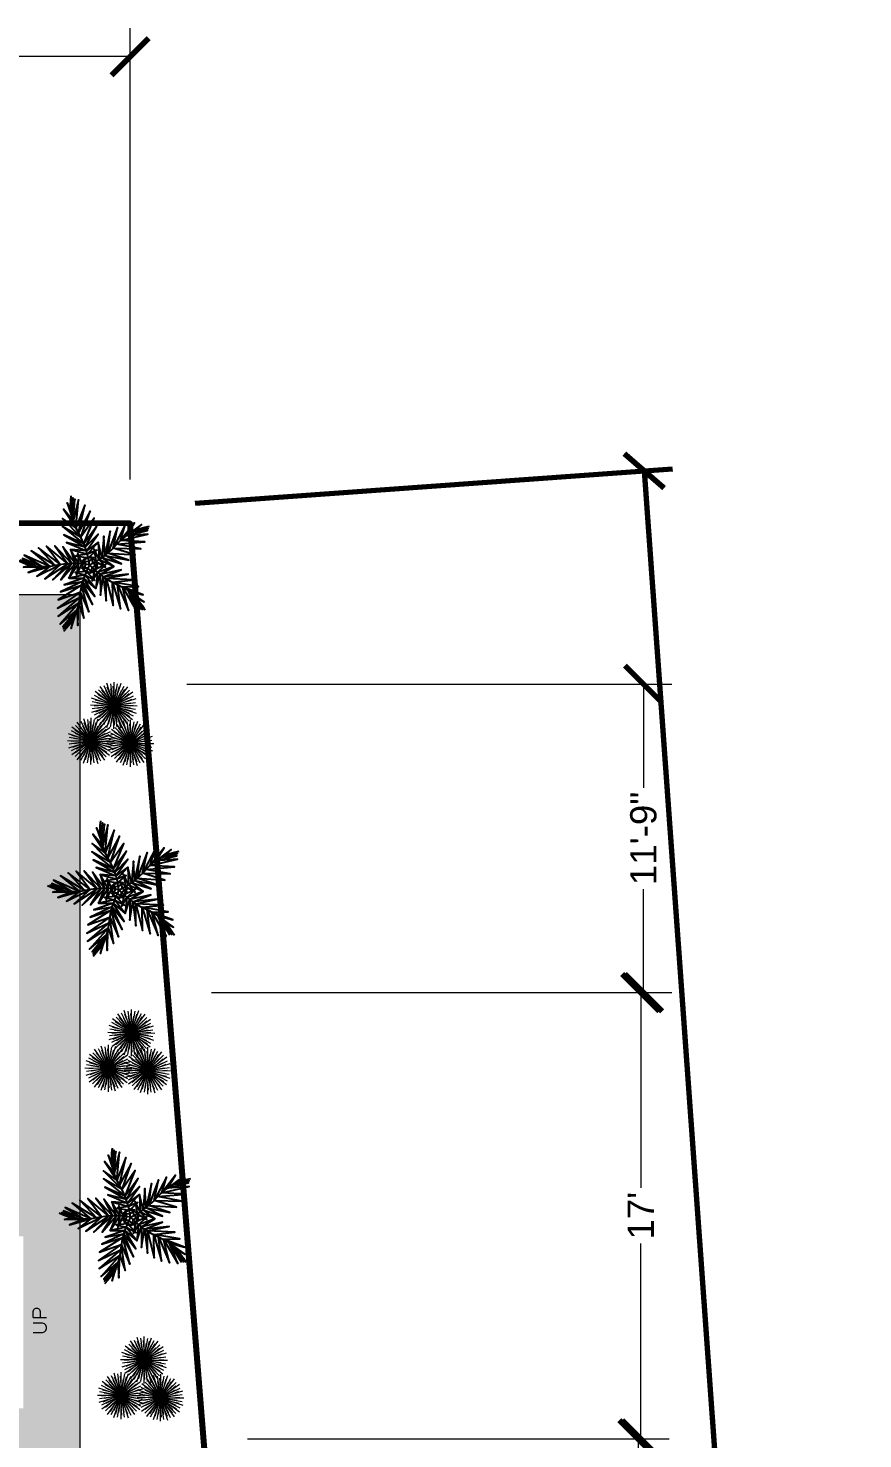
# Model space of a CAD drawing. Header units: millimetres. Extents: x 355 to 3640, y -248 to 1431.
# Drawn here: x 1728 to 2110, y 787 to 1431 of the extents above; entities that cross this region are included whole.
import ezdxf

# ---------------------------------------------------------------- set-up
doc = ezdxf.new("R2010")
doc.units = ezdxf.units.MM
doc.layers.get('0').update_dxf_attribs({"plot": 0})
for name, color, linetype, lineweight in [('DIMENSION', 251, 'Continuous', 18), ('FLOORING', 33, 'Continuous', 13), ('PERIMETER', 4, 'Continuous', 80), ('TEXT', 9, 'Continuous', 15), ('WALL', 2, 'Continuous', 70)]:
    doc.layers.add(name, color=color, linetype=linetype, lineweight=lineweight)
doc.layers.add('PLANTS', color=92, linetype='Continuous')
doc.styles.get("Standard").update_dxf_attribs({"font": 'arial.ttf'})
doc.dimstyles.new('ISO-25', dxfattribs={"dimtxt": 12, "dimasz": 17, "dimexe": 13, "dimexo": 20, "dimgap": 3.125, "dimtad": 0, "dimtoh": 1, "dimdec": 0, "dimdsep": 46, "dimlunit": 4, "dimtxsty": 'Standard', "dimblk": 'ARCHTICK', "dimcen": 2.5, "dimclrd": 256, "dimclre": 256, "dimclrt": 256, "dimadec": 0, "dimazin": 0, "dimtfac": 1, "dimtdec": 0, "dimtmove": 0, "dimatfit": 3, "dimldrblk": 'DOT', "dimfxl": 1, "dimlwd": -1, "dimlwe": -1, "dimarcsym": 0})

# ---------------------------------------------------------------- blocks, each defined once
blk = doc.blocks.new('_ArchTick')
at = {"color": 0, "linetype": 'ByBlock', "const_width": 0.15}
blk.add_lwpolyline([(-0.5, -0.5), (0.5, 0.5)], dxfattribs=at)
blk = doc.blocks.new('*D18')
at = {"layer": 'DIMENSION', "transparency": 16777216}
for p, q in [((1828.61, 786.77), (2020.11, 786.77)), ((2007.11, 786.77), (2007.11, 760.16)), ((2007.11, 695.5), (2007.11, 722.11)), ((1835.93, 695.5), (2020.11, 695.5))]:
    blk.add_line(p, q, dxfattribs=at)
at = {"layer": 'DIMENSION', "transparency": 16777216, "xscale": 17, "yscale": 17, "zscale": 17}
for p, rotation in [((2007.11, 786.77), 90), ((2007.11, 695.5), 270)]:
    blk.add_blockref('_ArchTick', p, dxfattribs=dict(at, rotation=rotation))
at = {"layer": 'DIMENSION', "transparency": 16777216, "insert": (2007.11, 741.13), "char_height": 12, "attachment_point": 5, "rotation": 90}
blk.add_mtext('7\'-7"', dxfattribs=at)
blk = doc.blocks.new('_Dot')
at = {"color": 0, "linetype": 'ByBlock', "lineweight": -2}
blk.add_line((-0.5, 0), (-1, 0), dxfattribs=at)
at = {"color": 0, "linetype": 'ByBlock', "const_width": 0.5}
blk.add_lwpolyline([(-0.25, 0, 1), (0.25, 0, 1)], format="xyb", close=True, dxfattribs=at)
blk = doc.blocks.new('*D19')
at = {"layer": 'DIMENSION', "transparency": 16777216}
for p, q in [((1812.24, 990.68), (2021.36, 990.68)), ((2008.36, 990.68), (2008.36, 901.47)), ((2008.36, 786.77), (2008.36, 875.98)), ((1829.23, 786.77), (2021.36, 786.77))]:
    blk.add_line(p, q, dxfattribs=at)
at = {"layer": 'DIMENSION', "transparency": 16777216, "xscale": 17, "yscale": 17, "zscale": 17}
for p, rotation in [((2008.36, 990.68), 90), ((2008.36, 786.77), 270)]:
    blk.add_blockref('_ArchTick', p, dxfattribs=dict(at, rotation=rotation))
at = {"layer": 'DIMENSION', "transparency": 16777216, "insert": (2008.36, 888.72), "char_height": 12, "attachment_point": 5, "rotation": 90}
blk.add_mtext("17'", dxfattribs=at)
blk = doc.blocks.new('*D20')
at = {"layer": 'DIMENSION', "transparency": 16777216}
for p, q in [((1800.93, 1131.68), (2022.61, 1131.68)), ((2009.61, 1131.68), (2009.61, 1084.35)), ((2009.61, 990.68), (2009.61, 1038.01)), ((1812.87, 990.68), (2022.61, 990.68))]:
    blk.add_line(p, q, dxfattribs=at)
at = {"layer": 'DIMENSION', "transparency": 16777216, "xscale": 17, "yscale": 17, "zscale": 17}
for p, rotation in [((2009.61, 1131.68), 90), ((2009.61, 990.68), 270)]:
    blk.add_blockref('_ArchTick', p, dxfattribs=dict(at, rotation=rotation))
at = {"layer": 'DIMENSION', "transparency": 16777216, "insert": (2009.61, 1061.18), "char_height": 12, "attachment_point": 5, "rotation": 90}
blk.add_mtext('11\'-9"', dxfattribs=at)
blk = doc.blocks.new('*D34')
at = {"layer": 'DIMENSION', "transparency": 16777216}
for p, q in [((1104.94, 1226.47), (1104.94, 1431.48)), ((1775.03, 1225.18), (1775.03, 1431.48)), ((1104.94, 1418.48), (1411.58, 1418.48)), ((1775.03, 1418.48), (1468.38, 1418.48))]:
    blk.add_line(p, q, dxfattribs=at)
at = {"layer": 'DIMENSION', "transparency": 16777216, "xscale": 17, "yscale": 17, "zscale": 17, "rotation": 180}
blk.add_blockref('_ArchTick', (1104.94, 1418.48), dxfattribs=at)
at = {"layer": 'DIMENSION', "transparency": 16777216, "xscale": 17, "yscale": 17, "zscale": 17}
blk.add_blockref('_ArchTick', (1775.03, 1418.48), dxfattribs=at)
at = {"layer": 'DIMENSION', "transparency": 16777216, "insert": (1439.98, 1418.48), "char_height": 12, "attachment_point": 5}
blk.add_mtext('55\'-10"', dxfattribs=at)
blk = doc.blocks.new('LANDSCAPE PAVEMENT')
at = {"layer": 'FLOORING'}
h = blk.add_hatch(dxfattribs=at)
h.set_pattern_fill('HONEY', color=256, scale=2)
edge = h.paths.add_edge_path()
edge.add_line((276.23, 98), (276.23, 571.74))
edge.add_line((276.23, 571.74), (279.21, 571.74))
edge.add_line((279.21, 571.74), (279.21, 650.46))
edge.add_line((279.21, 650.46), (276.23, 650.46))
edge.add_line((276.23, 650.46), (276.23, 914.91))
edge.add_line((276.23, 914.91), (-289.12, 914.91))
edge.add_line((-289.12, 914.91), (-289.12, 650.46))
edge.add_line((-289.12, 650.46), (-293.21, 650.46))
edge.add_line((-293.21, 650.46), (-293.21, 571.74))
edge.add_line((-293.21, 571.74), (-289.12, 571.74))
edge.add_line((-289.12, 571.74), (-289.12, 553.37))
edge.add_line((-289.12, 553.37), (-293.21, 553.37))
edge.add_line((-293.21, 553.37), (-293.21, 474.65))
edge.add_line((-293.21, 474.65), (-289.12, 474.65))
edge.add_line((-289.12, 474.65), (-289.12, 338.57))
edge.add_line((-289.12, 338.57), (-293.21, 338.57))
edge.add_line((-293.21, 338.57), (-293.21, 2))
edge.add_line((-293.21, 2), (-289.12, 2))
edge.add_line((-289.12, 2), (-289.12, -28.57))
edge.add_arc((-282.59, -29.93), 6.68, 168.25408, 270)
edge.add_line((-282.59, -36.61), (-22.8, -36.61))
edge.add_arc((-23.53, -27.51), 9.13, 274.59261, 360)
edge.add_line((-14.4, -27.51), (-14.4, 0))
edge.add_line((-14.4, 0), (14.4, 0))
edge.add_line((14.4, 0), (14.4, -27.51))
edge.add_arc((-23.53, -27.51), 37.93, -87.74742, 0, ccw=False)
edge.add_line((-22.04, -65.41), (-53.3, -65.41))
edge.add_line((-53.3, -65.41), (-84.57, -65.41))
edge.add_arc((-84.57, -111.97), 46.56, 90, 270)
edge.add_line((-84.57, -158.53), (52.23, -158.53))
edge.add_line((52.23, -158.53), (52.23, -187.33))
edge.add_line((52.23, -187.33), (-84.57, -187.33))
edge.add_arc((-84.57, -111.97), 75.36, 141.84064, 270, ccw=False)
edge.add_line((-143.83, -65.41), (-282.59, -65.41))
edge.add_arc((-282.59, -29.93), 35.48, 174.91201, 270, ccw=False)
edge.add_line((-317.92, -26.78), (-317.92, 943.71))
edge.add_line((-317.92, 943.71), (305.03, 943.71))
edge.add_line((305.03, 943.71), (305.03, 98))
edge.add_line((305.03, 98), (276.23, 98))
blk.add_lwpolyline([(-317.92, -26.78), (-317.92, 943.71), (305.03, 943.71), (305.03, 98)], dxfattribs=at)
blk = doc.blocks.new('tree 5412326')
for points in [[(-0.75, 0.415), (-0.644, 0.447), (-0.742, 0.482), (-0.548, 0.566), (-0.736, 0.55), (-0.474, 0.7), (-0.734, 0.618), (-0.425, 0.846), (-0.734, 0.686), (-0.402, 0.997), (-0.738, 0.754), (-0.407, 1.15), (-0.753, 0.889), (-0.439, 1.3), (-0.772, 0.988), (-0.498, 1.442), (-0.789, 1.089), (-0.58, 1.571), (-0.796, 1.225), (-0.642, 1.603), (-0.788, 1.343), (-0.669, 1.638), (-0.774, 1.428), (-0.801, 1.584), (-0.796, 1.225), (-0.901, 1.493), (-0.789, 1.089), (-0.972, 1.331), (-0.753, 0.889), (-1.021, 1.185), (-0.738, 0.754), (-1.043, 1.034), (-0.734, 0.686), (-1.038, 0.881), (-0.734, 0.618), (-1.006, 0.731), (-0.736, 0.55), (-0.948, 0.589), (-0.742, 0.482), (-0.865, 0.46)], [(-0.821, 0.379), (-0.82, 0.489), (-0.883, 0.407), (-0.903, 0.618), (-0.946, 0.433), (-1.008, 0.73), (-1.009, 0.457), (-1.131, 0.821), (-1.074, 0.477), (-1.268, 0.889), (-1.14, 0.495), (-1.415, 0.932), (-1.273, 0.522), (-1.568, 0.948), (-1.374, 0.535), (-1.72, 0.936), (-1.475, 0.55), (-1.869, 0.897), (-1.606, 0.585), (-1.918, 0.849), (-1.716, 0.629), (-1.96, 0.834), (-1.792, 0.668), (-1.949, 0.691), (-1.606, 0.585), (-1.893, 0.568), (-1.475, 0.55), (-1.761, 0.451), (-1.273, 0.522), (-1.638, 0.359), (-1.14, 0.495), (-1.501, 0.291), (-1.074, 0.477), (-1.353, 0.248), (-1.009, 0.457), (-1.201, 0.233), (-0.946, 0.433), (-1.048, 0.244), (-0.883, 0.407), (-0.9, 0.283)], [(-0.694, 0.358), (-0.63, 0.268), (-0.627, 0.371), (-0.487, 0.212), (-0.561, 0.387), (-0.336, 0.184), (-0.495, 0.405), (-0.183, 0.182), (-0.431, 0.427), (-0.032, 0.207), (-0.367, 0.451), (0.112, 0.259), (-0.244, 0.507), (0.245, 0.336), (-0.155, 0.556), (0.361, 0.436), (-0.064, 0.604), (0.459, 0.554), (0.063, 0.653), (0.47, 0.622), (0.178, 0.682), (0.495, 0.659), (0.262, 0.694), (0.402, 0.768), (0.063, 0.653), (0.285, 0.835), (-0.064, 0.604), (0.109, 0.852), (-0.244, 0.507), (-0.044, 0.854), (-0.367, 0.451), (-0.195, 0.828), (-0.431, 0.427), (-0.34, 0.776), (-0.495, 0.405), (-0.472, 0.699), (-0.561, 0.387), (-0.589, 0.6), (-0.627, 0.371), (-0.686, 0.481)], [(-0.809, 0.3), (-0.914, 0.335), (-0.855, 0.25), (-1.062, 0.296), (-0.9, 0.198), (-1.2, 0.231), (-0.941, 0.145), (-1.325, 0.142), (-0.981, 0.09), (-1.433, 0.033), (-1.018, 0.033), (-1.519, -0.094), (-1.085, -0.086), (-1.581, -0.234), (-1.129, -0.177), (-1.617, -0.383), (-1.174, -0.269), (-1.626, -0.536), (-1.248, -0.383), (-1.595, -0.598), (-1.324, -0.474), (-1.594, -0.643), (-1.385, -0.534), (-1.455, -0.676), (-1.248, -0.383), (-1.32, -0.661), (-1.174, -0.269), (-1.168, -0.572), (-1.085, -0.086), (-1.043, -0.483), (-1.018, 0.033), (-0.936, -0.374), (-0.981, 0.09), (-0.85, -0.247), (-0.941, 0.145), (-0.788, -0.107), (-0.9, 0.198), (-0.751, 0.042), (-0.855, 0.25), (-0.742, 0.195)], [(-0.73, 0.287), (-0.796, 0.198), (-0.697, 0.227), (-0.805, 0.045), (-0.662, 0.169), (-0.786, -0.107), (-0.624, 0.113), (-0.74, -0.253), (-0.583, 0.058), (-0.669, -0.389), (-0.541, 0.005), (-0.575, -0.51), (-0.449, -0.095), (-0.461, -0.612), (-0.375, -0.164), (-0.33, -0.692), (-0.302, -0.236), (-0.187, -0.748), (-0.216, -0.342), (-0.119, -0.738), (-0.153, -0.442), (-0.076, -0.75), (-0.115, -0.518), (-0.002, -0.629), (-0.216, -0.342), (0.026, -0.496), (-0.302, -0.236), (-0.012, -0.324), (-0.449, -0.095), (-0.058, -0.177), (-0.541, 0.005), (-0.129, -0.042), (-0.583, 0.058), (-0.223, 0.079), (-0.624, 0.113), (-0.337, 0.182), (-0.662, 0.169), (-0.468, 0.262), (-0.697, 0.227), (-0.61, 0.318)]]:
    blk.add_lwpolyline(points, close=True)
for points in [[(-0.761, 0.348, 0.101039), (-0.772, 0.988, -0.173091), (-0.685, 1.684)], [(-0.761, 0.348, 0.101039), (-1.374, 0.535, -0.173091), (-2.008, 0.833)], [(-0.761, 0.348, 0.101039), (-0.155, 0.556, -0.173091), (0.533, 0.688)], [(-0.761, 0.348, 0.101039), (-1.129, -0.177, -0.173091), (-1.608, -0.689)], [(-0.761, 0.348, 0.101039), (-0.375, -0.164, -0.173091), (-0.037, -0.778)]]:
    blk.add_lwpolyline(points, format="xyb")
blk = doc.blocks.new('tree 97643')
blk.add_blockref('tree 5412326', (348.384, 244.595))
blk = doc.blocks.new('tree 4r32')
at = {"lineweight": 0}
for points in [[(0.503, 0.542), (0.292, 0.944)], [(0.499, 0.57), (0.352, 1.007)], [(0.517, 0.517), (0.435, 0.993)], [(0.516, 0.574), (0.512, 1.034)], [(0.515, 0.755), (0.528, 0.946)], [(0.519, 0.531), (0.586, 0.995)], [(0.529, 0.542), (0.73, 0.95)], [(0.534, 0.572), (0.672, 1.01)], [(0.551, 0.564), (0.817, 0.938)], [(0.517, 0.517), (0.024, 0.672)], [(0.468, 0.541), (0.083, 0.73)], [(0.472, 0.548), (0.096, 0.817)], [(0.29, 0.588), (0.112, 0.661)], [(0.477, 0.555), (0.171, 0.854)], [(0.323, 0.655), (0.176, 0.779)], [(0.491, 0.53), (0.185, 0.691)], [(0.484, 0.561), (0.209, 0.932)], [(0.491, 0.53), (0.22, 0.668)], [(0.497, 0.537), (0.255, 0.785)], [(0.375, 0.708), (0.274, 0.871)], [(0.478, 0.556), (0.281, 0.752)], [(0.492, 0.567), (0.351, 0.852)], [(0.517, 0.517), (0.365, 0.814)], [(0.441, 0.743), (0.395, 0.929)], [(0.509, 0.573), (0.463, 0.887)], [(0.512, 0.545), (0.464, 0.846)], [(0.517, 0.517), (0.58, 0.886)], [(0.517, 0.517), (0.752, 0.753)], [(0.517, 0.517), (0.944, 0.742)], [(0.517, 0.517), (0.814, 0.668)], [(0.519, 0.531), (0.569, 0.846)], [(0.53, 0.542), (0.691, 0.848)], [(0.53, 0.542), (0.668, 0.814)], [(0.541, 0.529), (0.852, 0.683)], [(0.543, 0.525), (1.007, 0.681)], [(0.557, 0.559), (0.854, 0.863)], [(0.558, 0.557), (0.785, 0.778)], [(0.564, 0.551), (0.932, 0.825)], [(0.588, 0.744), (0.661, 0.922)], [(0.655, 0.711), (0.779, 0.857)], [(0.708, 0.658), (0.871, 0.76)], [(0.743, 0.592), (0.929, 0.638)], [(0.489, 0.517), (0, 0.512)], [(0.503, 0.512), (0.027, 0.352)], [(0.464, 0.524), (0.039, 0.586)], [(0.465, 0.508), (0.041, 0.435)], [(0.279, 0.515), (0.087, 0.528)], [(0.504, 0.51), (0.089, 0.292)], [(0.475, 0.486), (0.102, 0.209)], [(0.291, 0.441), (0.105, 0.395)], [(0.502, 0.515), (0.146, 0.463)], [(0.464, 0.526), (0.148, 0.58)], [(0.325, 0.375), (0.162, 0.274)], [(0.517, 0.517), (0.18, 0.171)], [(0.47, 0.494), (0.181, 0.351)], [(0.517, 0.517), (0.187, 0.569)], [(0.465, 0.509), (0.187, 0.464)], [(0.501, 0.495), (0.217, 0.096)], [(0.492, 0.504), (0.22, 0.365)], [(0.497, 0.498), (0.249, 0.255)], [(0.378, 0.323), (0.255, 0.176)], [(0.517, 0.517), (0.281, 0.281)], [(0.517, 0.517), (0.303, 0.083)], [(0.492, 0.47), (0.343, 0.185)], [(0.501, 0.467), (0.362, 0.024)], [(0.517, 0.517), (0.366, 0.22)], [(0.513, 0.491), (0.448, 0.039)], [(0.512, 0.491), (0.454, 0.148)], [(0.517, 0.517), (0.465, 0.187)], [(0.517, 0.517), (0.846, 0.569)], [(0.517, 0.517), (0.668, 0.22)], [(0.517, 0.517), (0.846, 0.465)], [(0.517, 0.464), (0.522, 0)], [(0.521, 0.491), (0.569, 0.187)], [(0.521, 0.491), (0.599, 0.041)], [(0.521, 0.491), (0.571, 0.146)], [(0.523, 0.504), (0.683, 0.181)], [(0.525, 0.492), (0.681, 0.027)], [(0.538, 0.501), (0.938, 0.217)], [(0.54, 0.505), (0.95, 0.303)], [(0.54, 0.505), (0.814, 0.366)], [(0.542, 0.469), (0.742, 0.089)], [(0.543, 0.513), (0.995, 0.448)], [(0.543, 0.512), (0.886, 0.454)], [(0.544, 0.517), (1.034, 0.522)], [(0.55, 0.473), (0.825, 0.102)], [(0.555, 0.477), (0.778, 0.249)], [(0.556, 0.478), (0.753, 0.281)], [(0.557, 0.478), (0.863, 0.18)], [(0.567, 0.491), (0.848, 0.343)], [(0.571, 0.5), (1.01, 0.362)], [(0.574, 0.527), (0.993, 0.599)], [(0.574, 0.525), (0.887, 0.571)], [(0.658, 0.325), (0.76, 0.162)], [(0.711, 0.378), (0.857, 0.255)], [(0.744, 0.445), (0.922, 0.373)], [(0.755, 0.519), (0.946, 0.505)], [(0.445, 0.29), (0.373, 0.112)], [(0.519, 0.279), (0.505, 0.087)], [(0.592, 0.291), (0.638, 0.105)]]:
    blk.add_lwpolyline(points, dxfattribs=at)
blk = doc.blocks.new('*D86')
at = {"layer": 'WALL', "transparency": 16777216}
for p, q in [((1804.81, 1214.47), (2022.9, 1230.09)), ((2009.94, 1229.17), (2051.4, 650.35)), ((2096.84, 16.02), (2055.37, 594.83)), ((1891.71, 1.33), (2109.8, 16.95))]:
    blk.add_line(p, q, dxfattribs=at)
at = {"layer": 'WALL', "transparency": 16777216, "xscale": 17, "yscale": 17, "zscale": 17}
for p, rotation in [((2009.94, 1229.17), 94.09726369512101), ((2096.84, 16.02), 274.097263695121)]:
    blk.add_blockref('_ArchTick', p, dxfattribs=dict(at, rotation=rotation))
at = {"layer": 'WALL', "transparency": 16777216, "insert": (2053.39, 622.59), "char_height": 12, "attachment_point": 5, "rotation": 274.09726}
blk.add_mtext('101\'-4"', dxfattribs=at)

msp = doc.modelspace()

# ---------------------------------------------------------------- linework, layer by layer
at = {"layer": 'PERIMETER'}
msp.add_lwpolyline([(1104.94, 1206.47), (1126.66, -0.1), (1871.76, -0.1), (1775.03, 1205.18)], close=True, dxfattribs=at)

# ---------------------------------------------------------------- block references
at = {"layer": 'FLOORING'}
msp.add_blockref('LANDSCAPE PAVEMENT', (1446.98, 228.9), dxfattribs=at)
at = {"layer": 'PLANTS'}
for name, p, xscale, yscale, zscale, rotation in [('tree 97643', (7733.42, -7296.32), 24.40141456445883, 24.40141456445883, 24.40141456445883, 90), ('tree 4r32', (1756.89, 1111.19), -20.7260328264652, 20.72603282649496, 20.72603282648901, 270), ('tree 4r32', (1746.37, 1094.93), -20.7260328264652, 20.72603282649496, 20.72603282648901, 270), ('tree 4r32', (1764.41, 1093.93), -20.7260328264652, 20.72603282649496, 20.72603282648901, 270), ('tree 97643', (7746.91, -7444.88), 24.40141456445883, 24.40141456445883, 24.40141456445883, 90), ('tree 4r32', (1764.87, 961.6), -20.7260328264652, 20.72603282649496, 20.72603282648901, 270), ('tree 4r32', (1754.34, 945.34), -20.7260328264652, 20.72603282649496, 20.72603282648901, 270), ('tree 4r32', (1772.38, 944.34), -20.7260328264652, 20.72603282649496, 20.72603282648901, 270), ('tree 97643', (7752.21, -7594.47), 24.40141456445883, 24.40141456445883, 24.40141456445883, 90), ('tree 4r32', (1770.71, 812.07), -20.7260328264652, 20.72603282649496, 20.72603282648901, 270), ('tree 4r32', (1760.19, 795.81), -20.7260328264652, 20.72603282649496, 20.72603282648901, 270), ('tree 4r32', (1778.23, 794.81), -20.7260328264652, 20.72603282649496, 20.72603282648901, 270)]:
    msp.add_blockref(name, p, dxfattribs=dict(at, xscale=xscale, yscale=yscale, zscale=zscale, rotation=rotation))

# ---------------------------------------------------------------- texts
at = {"layer": 'TEXT', "insert": (1736.79, 823.17), "char_height": 6, "attachment_point": 7, "rotation": 90}
msp.add_mtext_dynamic_manual_height_columns('\\pxqc;{\\Fromans|c0;\\W1.2;UP}', width=35.1427, gutter_width=12.5, heights=[0], dxfattribs=at)

# ---------------------------------------------------------------- dimensions: what is measured, and where the dimension line sits
at = {"layer": 'DIMENSION'}
dim = msp.add_linear_dim(base=(1775.03, 1418.48), p1=(1104.94, 1206.47), p2=(1775.03, 1205.18), dimstyle='ISO-25', dxfattribs=at)
dim.commit()
dim.dimension.update_dxf_attribs({"geometry": '*D34', "text_midpoint": (1439.98, 1418.48)})
for base, p1, p2, picture, middle in [((2009.61, 1131.68), (1792.87, 990.68), (1780.93, 1131.68), '*D20', (2009.61, 1061.18)), ((2008.36, 786.77), (1792.24, 990.68), (1809.23, 786.77), '*D19', (2008.36, 888.72))]:
    dim = msp.add_linear_dim(base=base, p1=p1, p2=p2, angle=90, dimstyle='ISO-25', dxfattribs=at)
    dim.commit()
    dim.dimension.update_dxf_attribs({"geometry": picture, "text_midpoint": middle})
dim = msp.add_linear_dim(base=(2007.11, 695.5), p1=(1808.61, 786.77), p2=(1815.93, 695.5), angle=90, dimstyle='ISO-25', dxfattribs=at)
dim.commit()
dim.dimension.update_dxf_attribs({"geometry": '*D18', "text_midpoint": (2007.11, 741.13), "dimtype": 160})
at = {"layer": 'WALL'}
dim = msp.add_aligned_dim(p1=(1784.86, 1213.04), p2=(1871.76, -0.1), distance=225.65, dimstyle='ISO-25', dxfattribs=at)
dim.commit()
dim.dimension.update_dxf_attribs({"geometry": '*D86', "text_midpoint": (2053.39, 622.59)})

doc.saveas('drawing.dxf')
